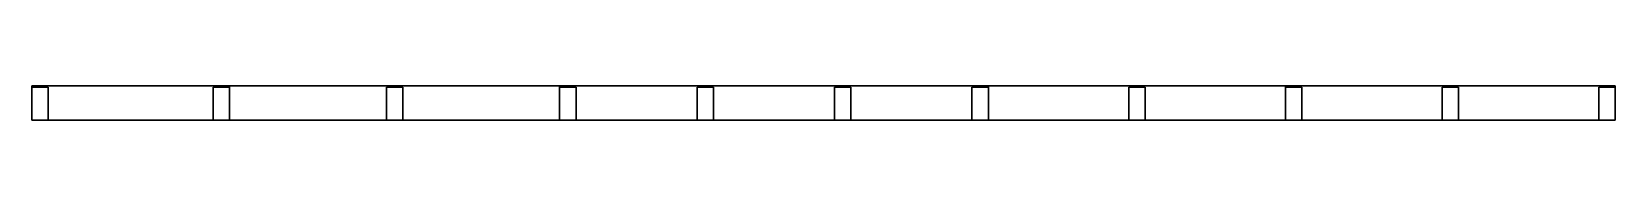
# Model space of a CAD drawing. Extents: x 0 to 4800, y 0 to 104.
import ezdxf

# ---------------------------------------------------------------- set-up
doc = ezdxf.new("R2010")
doc.units = 0

msp = doc.modelspace()

# ---------------------------------------------------------------- linework, layer by layer
at = {"layer": 'BOTTOM_TRACK'}
for points in [[(0, 0), (2900, 0), (2900, 104), (0, 104)], [(0, 0, 62), (2900, 0, 62), (2900, 104, 62), (0, 104, 62)], [(2900, 104), (0, 104), (0, 104, 62), (2900, 104, 62)], [(0, 104), (0, 0), (0, 0, 62), (0, 104, 62)], [(2900, 0), (2900, 104), (2900, 104, 62), (2900, 0, 62)], [(3800, 0), (4800, 0), (4800, 104), (3800, 104)], [(3800, 0, 62), (4800, 0, 62), (4800, 104, 62), (3800, 104, 62)], [(4800, 104), (3800, 104), (3800, 104, 62), (4800, 104, 62)], [(3800, 104), (3800, 0), (3800, 0, 62), (3800, 104, 62)], [(4800, 0), (4800, 104), (4800, 104, 62), (4800, 0, 62)], [(0, 0), (2900, 0), (2900, 0, 62), (0, 0, 62)], [(3800, 0), (4800, 0), (4800, 0, 62), (3800, 0, 62)]]:
    msp.add_3dface(points, dxfattribs=at)
at = {"layer": 'BOUNDARY_STUD'}
for points in [[(0, 0, 62), (50, 0, 62), (50, 100, 62), (0, 100, 62)], [(0, 0, 2538), (50, 0, 2538), (50, 100, 2538), (0, 100, 2538)], [(50, 100, 62), (0, 100, 62), (0, 100, 2538), (50, 100, 2538)], [(0, 100, 62), (0, 0, 62), (0, 0, 2538), (0, 100, 2538)], [(50, 0, 62), (50, 100, 62), (50, 100, 2538), (50, 0, 2538)], [(4750, 0, 62), (4800, 0, 62), (4800, 100, 62), (4750, 100, 62)], [(4750, 0, 2538), (4800, 0, 2538), (4800, 100, 2538), (4750, 100, 2538)], [(4800, 100, 62), (4750, 100, 62), (4750, 100, 2538), (4800, 100, 2538)], [(4750, 100, 62), (4750, 0, 62), (4750, 0, 2538), (4750, 100, 2538)], [(4800, 0, 62), (4800, 100, 62), (4800, 100, 2538), (4800, 0, 2538)], [(0, 0, 62), (50, 0, 62), (50, 0, 2538), (0, 0, 2538)], [(4750, 0, 62), (4800, 0, 62), (4800, 0, 2538), (4750, 0, 2538)]]:
    msp.add_3dface(points, dxfattribs=at)
at = {"layer": 'COMMON_STUD'}
for points in [[(2016.667, 0, 62), (2066.667, 0, 62), (2066.667, 100, 62), (2016.667, 100, 62)], [(2016.667, 0, 2538), (2066.667, 0, 2538), (2066.667, 100, 2538), (2016.667, 100, 2538)], [(2066.667, 100, 62), (2016.667, 100, 62), (2016.667, 100, 2538), (2066.667, 100, 2538)], [(2016.667, 100, 62), (2016.667, 0, 62), (2016.667, 0, 2538), (2016.667, 100, 2538)], [(2066.667, 0, 62), (2066.667, 100, 62), (2066.667, 100, 2538), (2066.667, 0, 2538)], [(2433.333, 0, 62), (2483.333, 0, 62), (2483.333, 100, 62), (2433.333, 100, 62)], [(2433.333, 0, 2538), (2483.333, 0, 2538), (2483.333, 100, 2538), (2433.333, 100, 2538)], [(2483.333, 100, 62), (2433.333, 100, 62), (2433.333, 100, 2538), (2483.333, 100, 2538)], [(2433.333, 100, 62), (2433.333, 0, 62), (2433.333, 0, 2538), (2433.333, 100, 2538)], [(2483.333, 0, 62), (2483.333, 100, 62), (2483.333, 100, 2538), (2483.333, 0, 2538)], [(4275, 0, 62), (4325, 0, 62), (4325, 100, 62), (4275, 100, 62)], [(4275, 0, 2538), (4325, 0, 2538), (4325, 100, 2538), (4275, 100, 2538)], [(4325, 100, 62), (4275, 100, 62), (4275, 100, 2538), (4325, 100, 2538)], [(4275, 100, 62), (4275, 0, 62), (4275, 0, 2538), (4275, 100, 2538)], [(4325, 0, 62), (4325, 100, 62), (4325, 100, 2538), (4325, 0, 2538)], [(2016.667, 0, 62), (2066.667, 0, 62), (2066.667, 0, 2538), (2016.667, 0, 2538)], [(2433.333, 0, 62), (2483.333, 0, 62), (2483.333, 0, 2538), (2433.333, 0, 2538)], [(4275, 0, 62), (4325, 0, 62), (4325, 0, 2538), (4275, 0, 2538)]]:
    msp.add_3dface(points, dxfattribs=at)
at = {"layer": 'CRIPPLE_STUD'}
for points in [[(1075, 0, 62), (1125, 0, 62), (1125, 100, 62), (1075, 100, 62)], [(1075, 0, 738), (1125, 0, 738), (1125, 100, 738), (1075, 100, 738)], [(1125, 100, 62), (1075, 100, 62), (1075, 100, 738), (1125, 100, 738)], [(1075, 100, 62), (1075, 0, 62), (1075, 0, 738), (1075, 100, 738)], [(1075, 0, 1862), (1125, 0, 1862), (1125, 100, 1862), (1075, 100, 1862)], [(1075, 0, 2538), (1125, 0, 2538), (1125, 100, 2538), (1075, 100, 2538)], [(1125, 100, 1862), (1075, 100, 1862), (1075, 100, 2538), (1125, 100, 2538)], [(1075, 100, 1862), (1075, 0, 1862), (1075, 0, 2538), (1075, 100, 2538)], [(1125, 0, 62), (1125, 100, 62), (1125, 100, 738), (1125, 0, 738)], [(1125, 0, 1862), (1125, 100, 1862), (1125, 100, 2538), (1125, 0, 2538)], [(3325, 0, 2062), (3375, 0, 2062), (3375, 100, 2062), (3325, 100, 2062)], [(3325, 0, 2538), (3375, 0, 2538), (3375, 100, 2538), (3325, 100, 2538)], [(3375, 100, 2062), (3325, 100, 2062), (3325, 100, 2538), (3375, 100, 2538)], [(3325, 100, 2062), (3325, 0, 2062), (3325, 0, 2538), (3325, 100, 2538)], [(3375, 0, 2062), (3375, 100, 2062), (3375, 100, 2538), (3375, 0, 2538)], [(1075, 0, 62), (1125, 0, 62), (1125, 0, 738), (1075, 0, 738)], [(1075, 0, 1862), (1125, 0, 1862), (1125, 0, 2538), (1075, 0, 2538)], [(3325, 0, 2062), (3375, 0, 2062), (3375, 0, 2538), (3325, 0, 2538)]]:
    msp.add_3dface(points, dxfattribs=at)
at = {"layer": 'OPENING_HEADER'}
for points in [[(600, 0, 1800), (1600, 0, 1800), (1600, 104, 1800), (600, 104, 1800)], [(600, 0, 1862), (1600, 0, 1862), (1600, 104, 1862), (600, 104, 1862)], [(1600, 104, 1800), (600, 104, 1800), (600, 104, 1862), (1600, 104, 1862)], [(600, 104, 1800), (600, 0, 1800), (600, 0, 1862), (600, 104, 1862)], [(1600, 0, 1800), (1600, 104, 1800), (1600, 104, 1862), (1600, 0, 1862)], [(2900, 0, 2000), (3800, 0, 2000), (3800, 104, 2000), (2900, 104, 2000)], [(2900, 0, 2062), (3800, 0, 2062), (3800, 104, 2062), (2900, 104, 2062)], [(3800, 104, 2000), (2900, 104, 2000), (2900, 104, 2062), (3800, 104, 2062)], [(2900, 104, 2000), (2900, 0, 2000), (2900, 0, 2062), (2900, 104, 2062)], [(3800, 0, 2000), (3800, 104, 2000), (3800, 104, 2062), (3800, 0, 2062)], [(600, 0, 1800), (1600, 0, 1800), (1600, 0, 1862), (600, 0, 1862)], [(2900, 0, 2000), (3800, 0, 2000), (3800, 0, 2062), (2900, 0, 2062)]]:
    msp.add_3dface(points, dxfattribs=at)
at = {"layer": 'OPENING_JAMB'}
for points in [[(550, 0, 62), (600, 0, 62), (600, 100, 62), (550, 100, 62)], [(550, 0, 2538), (600, 0, 2538), (600, 100, 2538), (550, 100, 2538)], [(600, 100, 62), (550, 100, 62), (550, 100, 2538), (600, 100, 2538)], [(550, 100, 62), (550, 0, 62), (550, 0, 2538), (550, 100, 2538)], [(600, 0, 62), (600, 100, 62), (600, 100, 2538), (600, 0, 2538)], [(1600, 0, 62), (1650, 0, 62), (1650, 100, 62), (1600, 100, 62)], [(1600, 0, 2538), (1650, 0, 2538), (1650, 100, 2538), (1600, 100, 2538)], [(1650, 100, 62), (1600, 100, 62), (1600, 100, 2538), (1650, 100, 2538)], [(1600, 100, 62), (1600, 0, 62), (1600, 0, 2538), (1600, 100, 2538)], [(1650, 0, 62), (1650, 100, 62), (1650, 100, 2538), (1650, 0, 2538)], [(2850, 0, 62), (2900, 0, 62), (2900, 100, 62), (2850, 100, 62)], [(2850, 0, 2538), (2900, 0, 2538), (2900, 100, 2538), (2850, 100, 2538)], [(2900, 100, 62), (2850, 100, 62), (2850, 100, 2538), (2900, 100, 2538)], [(2850, 100, 62), (2850, 0, 62), (2850, 0, 2538), (2850, 100, 2538)], [(2900, 0, 62), (2900, 100, 62), (2900, 100, 2538), (2900, 0, 2538)], [(3800, 0, 62), (3850, 0, 62), (3850, 100, 62), (3800, 100, 62)], [(3800, 0, 2538), (3850, 0, 2538), (3850, 100, 2538), (3800, 100, 2538)], [(3850, 100, 62), (3800, 100, 62), (3800, 100, 2538), (3850, 100, 2538)], [(3800, 100, 62), (3800, 0, 62), (3800, 0, 2538), (3800, 100, 2538)], [(3850, 0, 62), (3850, 100, 62), (3850, 100, 2538), (3850, 0, 2538)], [(550, 0, 62), (600, 0, 62), (600, 0, 2538), (550, 0, 2538)], [(1600, 0, 62), (1650, 0, 62), (1650, 0, 2538), (1600, 0, 2538)], [(2850, 0, 62), (2900, 0, 62), (2900, 0, 2538), (2850, 0, 2538)], [(3800, 0, 62), (3850, 0, 62), (3850, 0, 2538), (3800, 0, 2538)]]:
    msp.add_3dface(points, dxfattribs=at)
at = {"layer": 'TOP_TRACK'}
for points in [[(0, 0, 2538), (4800, 0, 2538), (4800, 104, 2538), (0, 104, 2538)], [(0, 0, 2600), (4800, 0, 2600), (4800, 104, 2600), (0, 104, 2600)], [(4800, 104, 2538), (0, 104, 2538), (0, 104, 2600), (4800, 104, 2600)], [(0, 104, 2538), (0, 0, 2538), (0, 0, 2600), (0, 104, 2600)], [(4800, 0, 2538), (4800, 104, 2538), (4800, 104, 2600), (4800, 0, 2600)], [(0, 0, 2538), (4800, 0, 2538), (4800, 0, 2600), (0, 0, 2600)]]:
    msp.add_3dface(points, dxfattribs=at)
at = {"layer": 'WINDOW_SILL'}
for points in [[(600, 0, 738), (1600, 0, 738), (1600, 104, 738), (600, 104, 738)], [(600, 0, 800), (1600, 0, 800), (1600, 104, 800), (600, 104, 800)], [(1600, 104, 738), (600, 104, 738), (600, 104, 800), (1600, 104, 800)], [(600, 104, 738), (600, 0, 738), (600, 0, 800), (600, 104, 800)], [(1600, 0, 738), (1600, 104, 738), (1600, 104, 800), (1600, 0, 800)], [(600, 0, 738), (1600, 0, 738), (1600, 0, 800), (600, 0, 800)]]:
    msp.add_3dface(points, dxfattribs=at)

doc.saveas('drawing.dxf')
